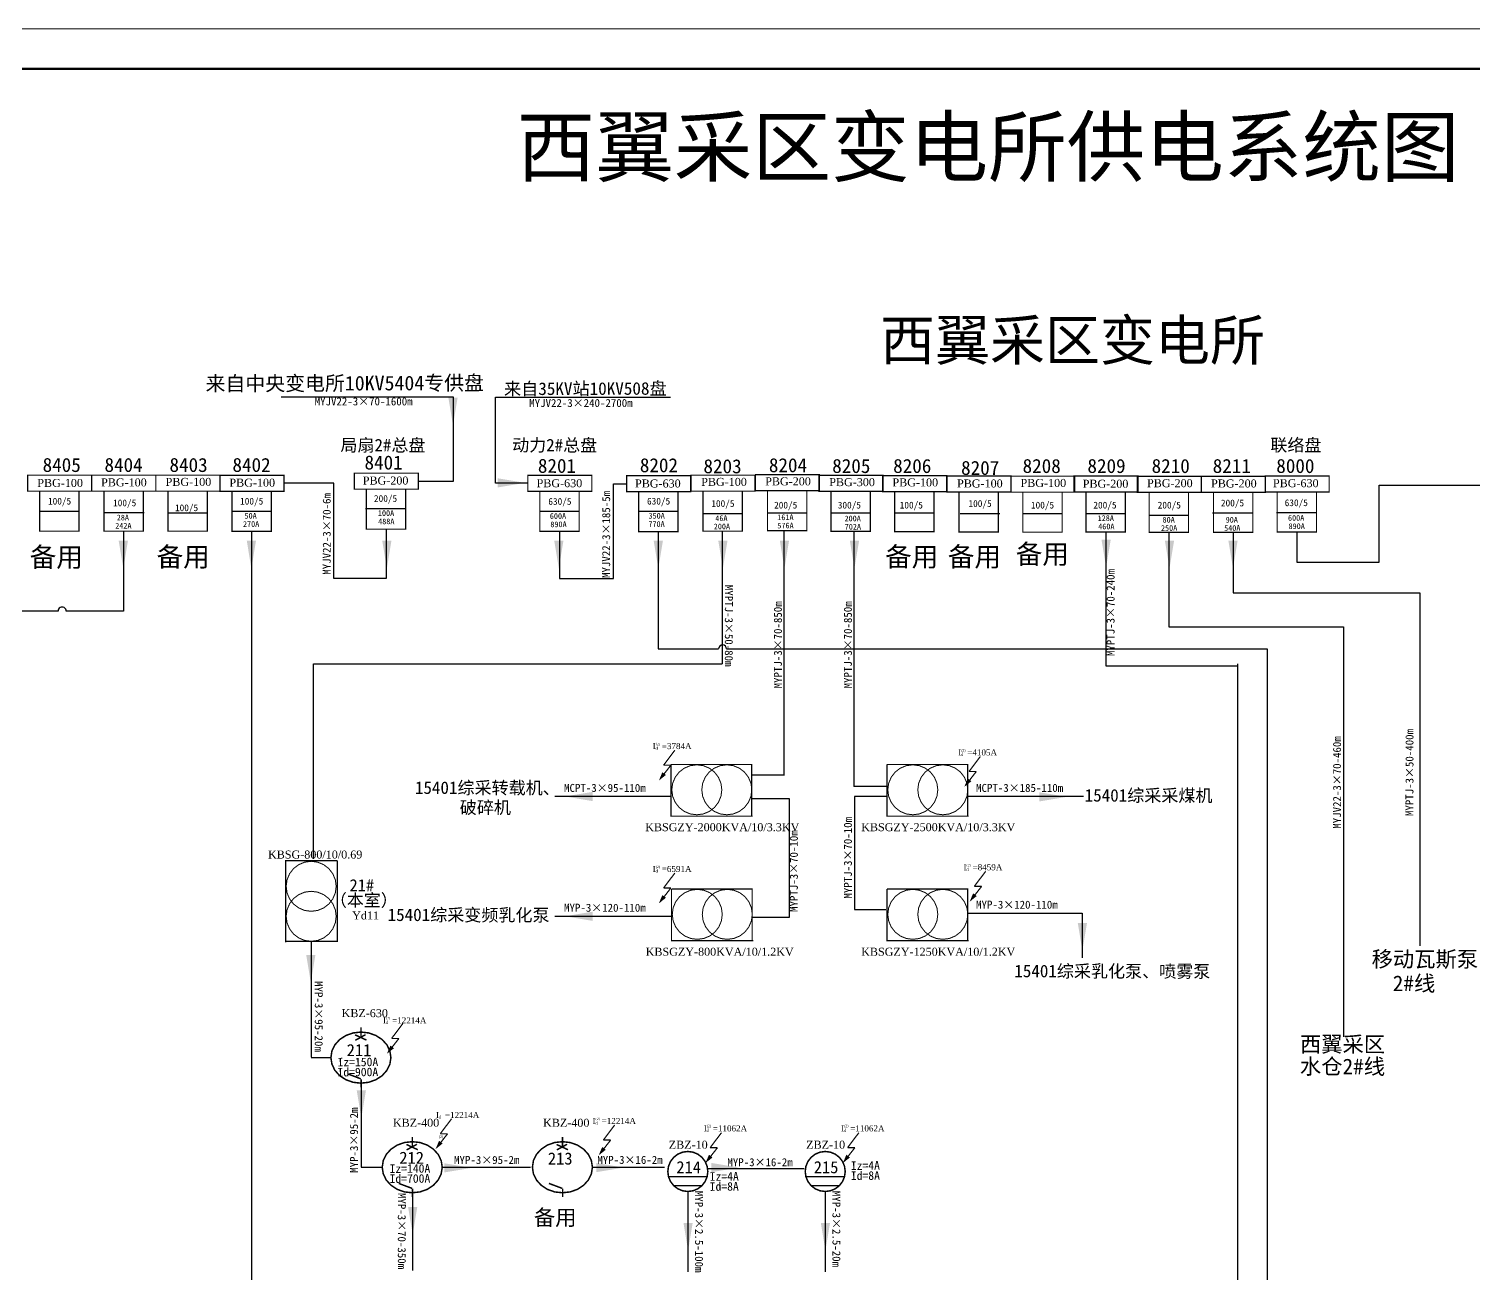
# Model space of a CAD drawing. Header units: millimetres. Extents: x 7398 to 12295, y -1725 to 5722.
# Drawn here: x 9677 to 10585, y 1647 to 2429 of the extents above; entities that cross this region are included whole.
import ezdxf

# ---------------------------------------------------------------- set-up
doc = ezdxf.new("R2010")
doc.units = ezdxf.units.MM
doc.linetypes.add('ACAD_ISO03W100', pattern=[30, 12, -18])
doc.layers.add('机电设备', color=7, linetype='Continuous', lineweight=0)
doc.styles.get("Standard").update_dxf_attribs({"font": 'arial.ttf'})
doc.styles.add('Times New Roman', font='times.ttf')
doc.styles.add('宋体', font='')
doc.styles.get('宋体').set_extended_font_data('宋体')

# ---------------------------------------------------------------- blocks, each defined once
blk = doc.blocks.new('lr_block_509')
at = {"layer": '机电设备', "color": 7, "const_width": 0.0003}
for points in [[(0.78113, 0.44532), (0.79713, 0.44532), (0.79713, 0.44132), (0.78113, 0.44132), (0.78113, 0.44532)], [(0.78414, 0.44132), (0.78414, 0.43132), (0.79396, 0.43132), (0.79396, 0.44132)]]:
    blk.add_lwpolyline(points, dxfattribs=at)
blk = doc.blocks.new('lr_block_507')
at = {"layer": '机电设备', "color": 7, "const_width": 0.0003}
for points in [[(0.74912, 0.44545), (0.76512, 0.44545), (0.76512, 0.44145), (0.74912, 0.44145), (0.74912, 0.44545)], [(0.75212, 0.44145), (0.75212, 0.43145), (0.76195, 0.43145), (0.76195, 0.44145)]]:
    blk.add_lwpolyline(points, dxfattribs=at)
blk = doc.blocks.new('lr_block_505')
at = {"layer": '机电设备', "color": 7, "const_width": 0.0003}
for points in [[(0.7173, 0.44571), (0.7333, 0.44571), (0.7333, 0.44171), (0.7173, 0.44171), (0.7173, 0.44571)], [(0.72031, 0.44171), (0.72031, 0.43171), (0.73013, 0.43171), (0.73013, 0.44171)]]:
    blk.add_lwpolyline(points, dxfattribs=at)
blk = doc.blocks.new('lr_block_503')
at = {"layer": '机电设备', "color": 7, "const_width": 0.0003}
for points in [[(0.56741, 0.44558), (0.58341, 0.44558), (0.58341, 0.44158), (0.56741, 0.44158), (0.56741, 0.44558)], [(0.57042, 0.44158), (0.57042, 0.43158), (0.58025, 0.43158), (0.58025, 0.44158)]]:
    blk.add_lwpolyline(points, dxfattribs=at)
blk = doc.blocks.new('lr_block_439')
at = {"layer": '机电设备', "color": 7, "const_width": 0.0003}
for points in [[(0.61703, 0.44608), (0.63303, 0.44608), (0.63303, 0.44208), (0.61703, 0.44208), (0.61703, 0.44608)], [(0.62004, 0.44208), (0.62004, 0.43208), (0.62986, 0.43208), (0.62986, 0.44208)]]:
    blk.add_lwpolyline(points, dxfattribs=at)
blk = doc.blocks.new('lr_block_357')
at = {"layer": '机电设备', "color": 7, "const_width": 0.0003}
for points in [[(0.84474, 0.44535), (0.86074, 0.44535), (0.86074, 0.44135), (0.84474, 0.44135), (0.84474, 0.44535)], [(0.84774, 0.44135), (0.84774, 0.43135), (0.85757, 0.43135), (0.85757, 0.44135)]]:
    blk.add_lwpolyline(points, dxfattribs=at)
blk = doc.blocks.new('lr_block_355')
at = {"layer": '机电设备', "color": 7, "const_width": 0.0003}
for points in [[(0.8288, 0.44528), (0.8448, 0.44528), (0.8448, 0.44128), (0.8288, 0.44128), (0.8288, 0.44528)], [(0.8318, 0.44128), (0.8318, 0.43128), (0.84163, 0.43128), (0.84163, 0.44128)]]:
    blk.add_lwpolyline(points, dxfattribs=at)
blk = doc.blocks.new('lr_block_353')
at = {"layer": '机电设备', "color": 7, "const_width": 0.0003}
for points in [[(0.81272, 0.44528), (0.82872, 0.44528), (0.82872, 0.44128), (0.81272, 0.44128), (0.81272, 0.44528)], [(0.81573, 0.44128), (0.81573, 0.43128), (0.82556, 0.43128), (0.82556, 0.44128)]]:
    blk.add_lwpolyline(points, dxfattribs=at)
blk = doc.blocks.new('lr_block_351')
at = {"layer": '机电设备', "color": 7, "const_width": 0.0003}
for points in [[(0.79692, 0.44535), (0.81292, 0.44535), (0.81292, 0.44135), (0.79692, 0.44135), (0.79692, 0.44535)], [(0.79992, 0.44135), (0.79992, 0.43135), (0.80975, 0.43135), (0.80975, 0.44135)]]:
    blk.add_lwpolyline(points, dxfattribs=at)
blk = doc.blocks.new('lr_block_349')
at = {"layer": '机电设备', "color": 7, "const_width": 0.0003}
for points in [[(0.7652, 0.44535), (0.7812, 0.44535), (0.7812, 0.44135), (0.7652, 0.44135), (0.7652, 0.44535)], [(0.7682, 0.44135), (0.7682, 0.43135), (0.77803, 0.43135), (0.77803, 0.44135)]]:
    blk.add_lwpolyline(points, dxfattribs=at)
blk = doc.blocks.new('lr_block_347')
at = {"layer": '机电设备', "color": 7, "const_width": 0.0003}
for points in [[(0.73318, 0.44555), (0.74918, 0.44555), (0.74918, 0.44155), (0.73318, 0.44155), (0.73318, 0.44555)], [(0.73619, 0.44155), (0.73619, 0.43155), (0.74602, 0.43155), (0.74602, 0.44155)]]:
    blk.add_lwpolyline(points, dxfattribs=at)
blk = doc.blocks.new('lr_block_345')
at = {"layer": '机电设备', "color": 7, "const_width": 0.0003}
for points in [[(0.70117, 0.44558), (0.71717, 0.44558), (0.71717, 0.44158), (0.70117, 0.44158), (0.70117, 0.44558)], [(0.70417, 0.44158), (0.70417, 0.43158), (0.714, 0.43158), (0.714, 0.44158)]]:
    blk.add_lwpolyline(points, dxfattribs=at)
blk = doc.blocks.new('lr_block_343')
at = {"layer": '机电设备', "color": 7, "const_width": 0.0003}
for points in [[(0.6851, 0.44545), (0.7011, 0.44545), (0.7011, 0.44145), (0.6851, 0.44145), (0.6851, 0.44545)], [(0.6881, 0.44145), (0.6881, 0.43145), (0.69793, 0.43145), (0.69793, 0.44145)]]:
    blk.add_lwpolyline(points, dxfattribs=at)
blk = doc.blocks.new('lr_block_341')
at = {"layer": '机电设备', "color": 7, "const_width": 0.0003}
for points in [[(0.66039, 0.44555), (0.67639, 0.44555), (0.67639, 0.44155), (0.66039, 0.44155), (0.66039, 0.44555)], [(0.6634, 0.44155), (0.6634, 0.43155), (0.67322, 0.43155), (0.67322, 0.44155)]]:
    blk.add_lwpolyline(points, dxfattribs=at)
blk = doc.blocks.new('lr_block_331')
at = {"layer": '机电设备', "color": 7, "const_width": 0.0003}
for points in [[(0.58343, 0.44555), (0.59943, 0.44555), (0.59943, 0.44155), (0.58343, 0.44155), (0.58343, 0.44555)], [(0.58643, 0.44155), (0.58643, 0.43155), (0.59626, 0.43155), (0.59626, 0.44155)]]:
    blk.add_lwpolyline(points, dxfattribs=at)
blk = doc.blocks.new('lr_block_329')
at = {"layer": '机电设备', "color": 7, "const_width": 0.0003}
for points in [[(0.55141, 0.44558), (0.56741, 0.44558), (0.56741, 0.44158), (0.55141, 0.44158), (0.55141, 0.44558)], [(0.55442, 0.44158), (0.55442, 0.43158), (0.56425, 0.43158), (0.56425, 0.44158)]]:
    blk.add_lwpolyline(points, dxfattribs=at)
blk = doc.blocks.new('lr_block_327')
at = {"layer": '机电设备', "color": 7, "const_width": 0.0003}
for points in [[(0.53534, 0.44558), (0.55134, 0.44558), (0.55134, 0.44158), (0.53534, 0.44158), (0.53534, 0.44558)], [(0.53835, 0.44158), (0.53835, 0.43158), (0.54817, 0.43158), (0.54817, 0.44158)]]:
    blk.add_lwpolyline(points, dxfattribs=at)
blk = doc.blocks.new('lr_block_449')
at = {"layer": '机电设备', "color": 7, "const_width": 0.000375}
for points in [[(1.15852, 0.31472), (1.15835, 0.31601), (1.15785, 0.31722), (1.15706, 0.31825), (1.15602, 0.31905), (1.15482, 0.31955), (1.15352, 0.31972), (1.15223, 0.31955), (1.15102, 0.31905), (1.14999, 0.31825), (1.14919, 0.31722), (1.14869, 0.31601), (1.14852, 0.31472), (1.14869, 0.31342), (1.14919, 0.31222), (1.14999, 0.31118), (1.15102, 0.31039), (1.15223, 0.30989), (1.15352, 0.30972), (1.15482, 0.30989), (1.15602, 0.31039), (1.15706, 0.31118), (1.15785, 0.31222), (1.15835, 0.31342), (1.15852, 0.31472)], [(1.14869, 0.31342), (1.15835, 0.31342)], [(1.14999, 0.31118), (1.15706, 0.31118)]]:
    blk.add_lwpolyline(points, dxfattribs=at)
blk = doc.blocks.new('lr_block_447')
at = {"layer": '机电设备', "color": 7, "const_width": 0.000375}
for points in [[(1.13047, 0.31578), (1.13021, 0.31744), (1.12946, 0.31898), (1.12827, 0.3203), (1.12672, 0.32132), (1.12491, 0.32196), (1.12297, 0.32217), (1.12103, 0.32196), (1.11922, 0.32132), (1.11767, 0.3203), (1.11647, 0.31898), (1.11572, 0.31744), (1.11547, 0.31578), (1.11572, 0.31413), (1.11647, 0.31259), (1.11767, 0.31127), (1.11922, 0.31025), (1.12103, 0.30961), (1.12297, 0.3094), (1.12491, 0.30961), (1.12672, 0.31025), (1.12827, 0.31127), (1.12946, 0.31259), (1.13021, 0.31413), (1.13047, 0.31578)], [(1.12152, 0.32147), (1.12436, 0.32016)], [(1.12413, 0.32152), (1.12158, 0.32012)], [(1.123, 0.32336), (1.123, 0.32108)], [(1.11959, 0.31174), (1.12294, 0.31049)], [(1.12305, 0.31039), (1.12305, 0.30836)]]:
    blk.add_lwpolyline(points, dxfattribs=at)
blk = doc.blocks.new('lr_block_445')
at = {"layer": '机电设备', "color": 7, "const_width": 0.000375}
for points in [[(1.09343, 0.31578), (1.09317, 0.31744), (1.09242, 0.31898), (1.09123, 0.3203), (1.08968, 0.32132), (1.08787, 0.32196), (1.08593, 0.32217), (1.08399, 0.32196), (1.08218, 0.32132), (1.08063, 0.3203), (1.07943, 0.31898), (1.07868, 0.31744), (1.07843, 0.31578), (1.07868, 0.31413), (1.07943, 0.31259), (1.08063, 0.31127), (1.08218, 0.31025), (1.08399, 0.30961), (1.08593, 0.3094), (1.08787, 0.30961), (1.08968, 0.31025), (1.09123, 0.31127), (1.09242, 0.31259), (1.09317, 0.31413), (1.09343, 0.31578)], [(1.08448, 0.32147), (1.08732, 0.32016)], [(1.08709, 0.32152), (1.08454, 0.32012)], [(1.08596, 0.32336), (1.08596, 0.32108)], [(1.08255, 0.31174), (1.0859, 0.31049)], [(1.08601, 0.31039), (1.08601, 0.30836)]]:
    blk.add_lwpolyline(points, dxfattribs=at)
blk = doc.blocks.new('lr_block_443')
at = {"layer": '机电设备', "color": 7, "const_width": 0.000375}
for points in [[(1.06856, 0.34912), (1.0683, 0.35077), (1.06755, 0.35232), (1.06636, 0.35364), (1.06481, 0.35465), (1.063, 0.35529), (1.06106, 0.35551), (1.05912, 0.35529), (1.05731, 0.35465), (1.05575, 0.35364), (1.05456, 0.35232), (1.05381, 0.35077), (1.05356, 0.34912), (1.05381, 0.34747), (1.05456, 0.34593), (1.05575, 0.3446), (1.05731, 0.34359), (1.05912, 0.34295), (1.06106, 0.34273), (1.063, 0.34295), (1.06481, 0.34359), (1.06636, 0.3446), (1.06755, 0.34593), (1.0683, 0.34747), (1.06856, 0.34912)], [(1.05961, 0.35481), (1.06245, 0.3535)], [(1.06222, 0.35486), (1.05966, 0.35345)], [(1.06108, 0.35669), (1.06108, 0.35442)], [(1.05768, 0.34508), (1.06103, 0.34382)], [(1.06114, 0.34373), (1.06114, 0.34169)]]:
    blk.add_lwpolyline(points, dxfattribs=at)
blk = doc.blocks.new('lr_block_441')
at = {"layer": '机电设备', "color": 7, "const_width": 0.00025}
for points in [[(1.02709, 0.3757), (1.02688, 0.37732), (1.02625, 0.37882), (1.02526, 0.38012), (1.02397, 0.38111), (1.02246, 0.38174), (1.02084, 0.38195), (1.01922, 0.38174), (1.01772, 0.38111), (1.01642, 0.38012), (1.01543, 0.37882), (1.0148, 0.37732), (1.01459, 0.3757), (1.0148, 0.37408), (1.01543, 0.37257), (1.01642, 0.37128), (1.01772, 0.37029), (1.01922, 0.36966), (1.02084, 0.36945), (1.02246, 0.36966), (1.02397, 0.37029), (1.02526, 0.37128), (1.02625, 0.37257), (1.02688, 0.37408), (1.02709, 0.3757)], [(1.02709, 0.3682), (1.02688, 0.36982), (1.02625, 0.37132), (1.02526, 0.37262), (1.02397, 0.37361), (1.02246, 0.37424), (1.02084, 0.37445), (1.01922, 0.37424), (1.01772, 0.37361), (1.01642, 0.37262), (1.01543, 0.37132), (1.0148, 0.36982), (1.01459, 0.3682), (1.0148, 0.36658), (1.01543, 0.36507), (1.01642, 0.36378), (1.01772, 0.36279), (1.01922, 0.36216), (1.02084, 0.36195), (1.02246, 0.36216), (1.02397, 0.36279), (1.02526, 0.36378), (1.02625, 0.36507), (1.02688, 0.36658), (1.02709, 0.3682)]]:
    blk.add_lwpolyline(points, dxfattribs=at)
blk = doc.blocks.new('lr_block_591')
at = {"layer": '机电设备', "true_color": 0xff0000}
blk.add_hatch(color=1, dxfattribs=at).paths.add_polyline_path([(1.07042, 0.35872), (1.07131, 0.35804), (1.06955, 0.35665)], flags=17)
at = {"layer": '机电设备', "color": 1, "true_color": 0xff0000, "const_width": 0.0003}
for points in [[(1.07355, 0.36423), (1.07072, 0.36048)], [(1.07255, 0.36048), (1.06982, 0.35699)], [(1.07072, 0.36048), (1.07255, 0.36048)]]:
    blk.add_lwpolyline(points, dxfattribs=at)
blk = doc.blocks.new('lr_block_587')
at = {"layer": '机电设备', "true_color": 0xff0000}
blk.add_hatch(color=1, dxfattribs=at).paths.add_polyline_path([(1.13207, 0.32115), (1.13296, 0.32047), (1.1312, 0.31908)], flags=17)
at = {"layer": '机电设备', "color": 1, "true_color": 0xff0000, "const_width": 0.0003}
for points in [[(1.1352, 0.32666), (1.13237, 0.32291)], [(1.1342, 0.32291), (1.13147, 0.31942)], [(1.13237, 0.32291), (1.1342, 0.32291)]]:
    blk.add_lwpolyline(points, dxfattribs=at)
blk = doc.blocks.new('lr_block_585')
at = {"layer": '机电设备', "true_color": 0xff0000}
blk.add_hatch(color=1, dxfattribs=at).paths.add_polyline_path([(1.1594, 0.32), (1.16029, 0.31932), (1.15852, 0.31793)], flags=17)
at = {"layer": '机电设备', "color": 1, "true_color": 0xff0000, "const_width": 0.0003}
for points in [[(1.16252, 0.32551), (1.15969, 0.32176)], [(1.16152, 0.32176), (1.15879, 0.31828)], [(1.15969, 0.32176), (1.16152, 0.32176)]]:
    blk.add_lwpolyline(points, dxfattribs=at)
blk = doc.blocks.new('lr_block_405')
at = {"layer": '机电设备', "color": 7, "const_width": 0.00025}
for points in [[(0.59083, 0.05987), (0.59061, 0.06149), (0.58999, 0.06299), (0.589, 0.06429), (0.5877, 0.06528), (0.58619, 0.06591), (0.58458, 0.06612), (0.58296, 0.06591), (0.58145, 0.06528), (0.58016, 0.06429), (0.57916, 0.06299), (0.57854, 0.06149), (0.57833, 0.05987), (0.57854, 0.05825), (0.57916, 0.05674), (0.58016, 0.05545), (0.58145, 0.05446), (0.58296, 0.05383), (0.58458, 0.05362), (0.58619, 0.05383), (0.5877, 0.05446), (0.589, 0.05545), (0.58999, 0.05674), (0.59061, 0.05825), (0.59083, 0.05987)], [(0.59083, 0.05237), (0.59061, 0.05399), (0.58999, 0.05549), (0.589, 0.05679), (0.5877, 0.05778), (0.58619, 0.05841), (0.58458, 0.05862), (0.58296, 0.05841), (0.58145, 0.05778), (0.58016, 0.05679), (0.57916, 0.05549), (0.57854, 0.05399), (0.57833, 0.05237), (0.57854, 0.05075), (0.57916, 0.04924), (0.58016, 0.04795), (0.58145, 0.04696), (0.58296, 0.04633), (0.58458, 0.04612), (0.58619, 0.04633), (0.5877, 0.04696), (0.589, 0.04795), (0.58999, 0.04924), (0.59061, 0.05075), (0.59083, 0.05237)]]:
    blk.add_lwpolyline(points, dxfattribs=at)

msp = doc.modelspace()

# ---------------------------------------------------------------- hatches: boundary and pattern name
for points in [[(9943.72, 2179.43), (9940.83, 2196.8), (9946.62, 2196.8)], [(9989.12, 2143.3), (9971.76, 2140.41), (9971.76, 2146.2)], [(9736.52, 2089.53), (9733.62, 2106.89), (9739.41, 2106.89)], [(9817, 2089.53), (9814.11, 2106.89), (9819.9, 2106.89)], [(9902.15, 2089.53), (9899.25, 2106.89), (9905.04, 2106.89)], [(10010.24, 2089.53), (10007.35, 2106.89), (10013.13, 2106.89)], [(10072.77, 2089.53), (10069.87, 2106.89), (10075.66, 2106.89)], [(10113.34, 2089.53), (10110.45, 2106.89), (10116.24, 2106.89)], [(10152.05, 2089.53), (10149.15, 2106.89), (10154.94, 2106.89)], [(10196.04, 2089.53), (10193.15, 2106.89), (10198.94, 2106.89)], [(10354.21, 2090.29), (10351.31, 2107.65), (10357.1, 2107.65)], [(10394.05, 2089.53), (10391.16, 2106.89), (10396.94, 2106.89)], [(10433.96, 2089.53), (10431.07, 2106.89), (10436.86, 2106.89)], [(10014.12, 1946.17), (10031.48, 1949.06), (10031.48, 1943.27)], [(10329.53, 1945.92), (10312.16, 1943.02), (10312.16, 1948.81)], [(10014.12, 1870.85), (10031.48, 1873.75), (10031.48, 1867.96)], [(10339.31, 1849.25), (10336.41, 1866.62), (10342.2, 1866.62)], [(9854.36, 1829.18), (9851.46, 1846.55), (9857.25, 1846.55)], [(9886.11, 1744.12), (9883.21, 1761.49), (9889, 1761.49)], [(9955.58, 1712.73), (9938.21, 1709.83), (9938.21, 1715.62)], [(10051.14, 1712.89), (10033.78, 1710), (10033.78, 1715.79)], [(10123.48, 1712.89), (10106.12, 1710), (10106.12, 1715.79)], [(9918.41, 1670.84), (9915.51, 1688.21), (9921.3, 1688.21)], [(10091.49, 1660.74), (10088.59, 1678.11), (10094.38, 1678.11)], [(10177.8, 1660.74), (10174.9, 1678.11), (10180.69, 1678.11)]]:
    msp.add_hatch(color=256).paths.add_polyline_path(points, flags=17)

# ---------------------------------------------------------------- linework, layer by layer
at = {"linetype": 'Continuous', "lineweight": 20}
msp.add_line((9073.34, 2428.67), (11487.58, 2428.67), dxfattribs=at)
at = {"linetype": 'Continuous', "lineweight": 70}
msp.add_line((9136.19, 2403.53), (11462.44, 2403.53), dxfattribs=at)
for p, q in [((9683.95, 2125.58), (9708.79, 2125.58)), ((9724.85, 2124.58), (9749.7, 2124.58)), ((9764.52, 2124.41), (9789.37, 2124.41)), ((9804.68, 2125.58), (9829.52, 2125.58)), ((9888.82, 2127.24), (9913.67, 2127.24)), ((9998.41, 2125.41), (10023.26, 2125.41)), ((10060.44, 2125.58), (10085.28, 2125.58)), ((10100.85, 2124.08), (10125.69, 2124.08)), ((10141.09, 2124.41), (10165.94, 2124.41)), ((10181.31, 2124.41), (10206.16, 2124.41)), ((10221.24, 2124.41), (10246.08, 2124.41)), ((10262.49, 2124.08), (10287.33, 2124.08)), ((10301.77, 2124.08), (10326.61, 2124.08)), ((10341.94, 2124.08), (10365.7, 2124.08)), ((10421.13, 2124.41), (10445.98, 2124.41)), ((10461.21, 2124.58), (10486.06, 2124.58)), ((10381.39, 2123.08), (10406.24, 2123.08)), ((9817.14, 2109.31), (9817.14, 2054.07)), ((10112.99, 2112.84), (10112.99, 2029.56)), ((10354.07, 2112.54), (10354.07, 2028.36)), ((10436.8, 2029.56), (10436.8, 1585.03)), ((10103.9, 1712.41), (10164.44, 1712.41)), ((9918.33, 1697.83), (9918.33, 1648.25)), ((10091.31, 1697.87), (10091.31, 1647.27)), ((10177.67, 1697.87), (10177.67, 1647.27))]:
    msp.add_line(p, q)
at = {"linetype": 'Continuous'}
for p, q in [((9736.68, 2112.95), (9736.68, 2109.43)), ((9736.68, 2109.43), (9736.68, 2062.6)), ((9817.17, 2112.86), (9817.17, 2109.34)), ((10072.77, 2112.61), (10072.77, 2109.09)), ((10072.77, 2109.09), (10072.77, 2038.89)), ((10393.63, 2112.2), (10393.63, 2108.68)), ((10393.63, 2108.68), (10393.63, 2052.75)), ((10434.04, 2112.2), (10434.04, 2108.68)), ((10434.04, 2108.68), (10434.04, 2074.2)), ((10434.04, 2074.2), (10551.37, 2074.2)), ((10551.37, 2074.2), (10551.37, 1852.37)), ((9695.58, 2062.6), (9652.15, 2062.6)), ((9736.68, 2062.6), (9700.6, 2062.6)), ((9817.06, 2054.3), (9817.06, 1370.62)), ((10393.63, 2052.75), (10503.49, 2052.75)), ((10503.49, 2052.75), (10503.49, 1795.06)), ((10072.77, 2038.89), (10110.66, 2038.89)), ((10115.69, 2038.89), (10271.64, 2038.89)), ((10271.64, 2038.89), (10455.37, 2038.89)), ((10455.37, 2038.89), (10455.37, 1427.63)), ((9856.12, 1925.45), (9856.12, 2029.56)), ((9856.12, 2029.56), (10112.99, 2029.56)), ((10151.97, 1959.58), (10132.05, 1959.58)), ((10216.04, 1952.48), (10195.65, 1952.48)), ((10007.8, 1946.29), (10081.05, 1946.29)), ((10132.01, 1944.88), (10155.1, 1944.88)), ((10155.1, 1944.88), (10155.1, 1870.07)), ((10216.16, 1946.2), (10196, 1946.2)), ((10196, 1946.2), (10196, 1875.08)), ((10266.75, 1946.29), (10340, 1946.29)), ((10007.8, 1870.98), (10081.05, 1870.98)), ((10155.1, 1870.07), (10132.19, 1870.07)), ((10196, 1875.08), (10215.83, 1875.08)), ((10266.93, 1872.89), (10339.08, 1872.89)), ((10339.08, 1872.89), (10339.08, 1844.67)), ((9854.55, 1855.23), (9854.55, 1782.31)), ((10551.37, 1852.37), (10551.37, 1852.37)), ((9854.55, 1782.02), (9867.13, 1782.02)), ((9863.19, 1782.02), (9866.99, 1782.02)), ((9886.06, 1766.22), (9886.06, 1713.11)), ((9886.06, 1713.11), (9895.44, 1713.11)), ((9895.44, 1713.11), (9899.24, 1713.11))]:
    msp.add_line(p, q, dxfattribs=at)
at = {"color": 7}
for p, q in [((10151.71, 2112.7), (10151.71, 1959.82)), ((10195.71, 2112.7), (10195.71, 1952.48))]:
    msp.add_line(p, q, dxfattribs=at)
at = {"lineweight": -3}
for p, q in [((10354.07, 2028.36), (10436.8, 2028.36)), ((9856.12, 1906.88), (9856.12, 1925.45))]:
    msp.add_line(p, q, dxfattribs=at)
at = {"linetype": 'Continuous', "flags": 128}
for points in [[(9921.96, 2144.36), (9925.48, 2144.36), (9944.09, 2144.36), (9944.09, 2197.18), (9835.67, 2197.18), (9835.67, 2197.18)], [(9990.75, 2143.03), (9987.23, 2143.03), (9970.37, 2143.03), (9970.37, 2197.18), (10080.45, 2197.18), (10080.45, 2197.18)], [(9901.65, 2114.19), (9901.65, 2110.67), (9901.65, 2083.27), (9868.93, 2083.27), (9868.93, 2143.03), (9841.01, 2143.03), (9837.49, 2143.03)], [(10010.65, 2112.86), (10010.65, 2109.34), (10010.65, 2083.1), (10044.53, 2083.1), (10044.53, 2142.78), (10049.34, 2142.78), (10052.86, 2142.78)], [(10474.12, 2112.36), (10474.12, 2108.84), (10474.12, 2093.41), (10525.79, 2093.41), (10525.79, 2141.87), (10539.99, 2141.87), (10764.96, 2141.87)], [(9936.95, 1713.11), (9940.7, 1713.11), (9988.57, 1713.11), (9992.36, 1713.11)], [(10031.35, 1713.11), (10035.1, 1713.11), (10035.1, 1713.15), (10074.22, 1713.15), (10076.59, 1713.15)]]:
    msp.add_lwpolyline(points, dxfattribs=at)
at = {"linetype": 'Continuous'}
for centre, radius, start, end in [((9698.08, 2062.68), 2.53, 357.77403, 182.022), ((10113.18, 2038.89), 2.51, 0, 180)]:
    msp.add_arc(centre, radius, start, end, dxfattribs=at)
at = {"layer": '机电设备', "color": 7, "const_width": 0.754}
for points in [[(10080.77, 1966.3), (10131.87, 1966.3)], [(10080.77, 1933.46), (10080.77, 1966.3)], [(10131.48, 1933.58), (10131.48, 1966.12)], [(10216.51, 1966.3), (10267.61, 1966.3)], [(10216.51, 1933.46), (10216.51, 1966.3)], [(10267.22, 1933.58), (10267.22, 1966.12)], [(10080.77, 1933.79), (10132.16, 1933.79)], [(10216.51, 1933.79), (10267.91, 1933.79)], [(9838.18, 1905.82), (9871.03, 1905.82)], [(9838.51, 1905.82), (9838.51, 1854.43)], [(9871.03, 1905.82), (9871.03, 1854.72)], [(10081.06, 1888.01), (10132.16, 1888.01)], [(10081.06, 1855.16), (10081.06, 1888.01)], [(10131.77, 1855.29), (10131.77, 1887.82)], [(10216.51, 1888.01), (10267.61, 1888.01)], [(10216.51, 1855.16), (10216.51, 1888.01)], [(10267.22, 1855.29), (10267.22, 1887.82)], [(9838.49, 1855.11), (9871.03, 1855.11)], [(10081.06, 1855.49), (10132.45, 1855.49)], [(10216.51, 1855.49), (10267.91, 1855.49)]]:
    msp.add_lwpolyline(points, dxfattribs=at)

# ---------------------------------------------------------------- block references
at = {"layer": '机电设备', "color": 7, "xscale": 2514.077429430967, "yscale": 2514.077429430414, "zscale": 2514.077429430664}
for name, p in [('lr_block_327', (8330.47, 1027.92)), ('lr_block_329', (8330.47, 1027.92)), ('lr_block_503', (8330.47, 1027.92)), ('lr_block_331', (8330.47, 1027.92)), ('lr_block_439', (8330.47, 1027.92)), ('lr_block_341', (8330.47, 1027.92)), ('lr_block_343', (8330.47, 1027.92)), ('lr_block_345', (8330.47, 1027.92)), ('lr_block_505', (8330.47, 1027.92)), ('lr_block_347', (8330.47, 1027.92)), ('lr_block_507', (8330.47, 1027.92)), ('lr_block_349', (8330.47, 1027.92)), ('lr_block_509', (8330.47, 1027.92)), ('lr_block_351', (8330.47, 1027.92)), ('lr_block_353', (8330.47, 1027.92)), ('lr_block_355', (8330.47, 1027.92)), ('lr_block_357', (8330.47, 1027.92)), ('lr_block_441', (7288.12, 945.16)), ('lr_block_443', (7218.26, 904.3)), ('lr_block_445', (7187.99, 919.21)), ('lr_block_447', (7189.26, 919.21)), ('lr_block_449', (7191.27, 919.21)), ('lr_block_449', (7277.63, 919.21))]:
    msp.add_blockref(name, p, dxfattribs=at)
at = {"layer": '机电设备', "color": 1, "true_color": 0xff0000, "xscale": 2514.077429430967, "yscale": 2514.077429430414, "zscale": 2514.077429430664}
for name, p in [('lr_block_587', (7229.19, 1153.99)), ('lr_block_587', (7421.18, 1150.05)), ('lr_block_587', (7229.19, 1076.79)), ('lr_block_587', (7424.52, 1077.86)), ('lr_block_591', (7213.26, 887.78)), ('lr_block_587', (7088.85, 922.32)), ('lr_block_587', (7191.37, 918.4)), ('lr_block_585', (7189.79, 916.46)), ('lr_block_585', (7276.15, 916.46))]:
    msp.add_blockref(name, p, dxfattribs=at)
at = {"layer": '机电设备', "color": 7, "xscale": 2514.077429430414, "yscale": 2514.077429430414, "zscale": 2514.077429430664, "rotation": 90}
for p in [(10247.48, 480.69), (10383.23, 480.69), (10247.77, 402.4), (10383.23, 402.4)]:
    msp.add_blockref('lr_block_405', p, dxfattribs=at)

# ---------------------------------------------------------------- texts
at = {"style": '宋体'}
for s, height, rotation, p in [('来自中央变电所10KV5404专供盘', 9.1705, 0.15078, (9788.2, 2201.14)), ('来自35KV站10KV508盘', 7.8999, 0.15078, (9975.78, 2198.47)), ('局扇2#总盘', 7.838, 359.86718, (9872.98, 2163.18)), ('动力2#总盘', 7.838, 359.86718, (9980.91, 2163.18)), ('联络盘', 7.838, 359.86718, (10457.45, 2163.18)), ('100/5', 4.28, 0.0648, (9689.19, 2129.66)), ('100/5', 4.28, 0.0648, (9730.09, 2128.58)), ('100/5', 4.28, 0.0648, (9809.92, 2129.66)), ('200/5', 4.28, 0.0648, (9894.06, 2131.32)), ('630/5', 4.28, 0.0648, (10003.65, 2129.49)), ('630/5', 4.28, 0.0648, (10065.68, 2129.66)), ('200/5', 4.28, 0.0648, (10426.37, 2128.5)), ('630/5', 4.28, 0.0648, (10466.45, 2128.66)), ('100/5', 4.28, 0.0648, (9768.99, 2125.5)), (' 50A', 3.577, 0.48929, (9810.16, 2120.77)), (' 100A', 3.577, 0.48929, (9893.99, 2122.43)), (' 600A', 3.577, 0.48929, (10002.05, 2120.6)), (' 350A', 3.577, 0.48929, (10064.07, 2120.77)), ('100/5', 4.28, 0.0648, (10106.09, 2128.16)), ('200/5', 4.28, 0.0648, (10145.54, 2127.17)), ('300/5', 4.28, 0.0648, (10185.58, 2127.17)), ('100/5', 4.28, 0.0648, (10224.49, 2127.17)), ('100/5', 4.28, 0.0648, (10267.73, 2128.16)), ('100/5', 4.28, 0.0648, (10306.97, 2127.17)), ('200/5', 4.28, 0.0648, (10346.21, 2127.17)), ('200/5', 4.28, 0.0648, (10386.63, 2127.17)), (' 242A', 3.577, 0.48929, (9728.9, 2114.47)), (' 28A', 3.577, 0.48929, (9729.87, 2119.68)), (' 270A', 3.577, 0.48929, (9809.19, 2115.55)), (' 488A', 3.577, 0.48929, (9894.14, 2117.22)), (' 890A', 3.577, 0.48929, (10002.38, 2115.39)), (' 770A', 3.577, 0.48929, (10064.01, 2115.55)), (' 200A', 3.577, 0.48929, (10105.08, 2114.06)), (' 46A', 3.577, 0.48929, (10106.05, 2119.27)), (' 576A', 3.577, 0.48929, (10145.05, 2114.63)), (' 161A', 3.577, 0.48929, (10144.99, 2119.85)), (' 200A', 3.577, 0.48929, (10187.27, 2119.09)), (' 702A', 3.577, 0.48929, (10187.39, 2113.87)), (' 128A', 3.577, 0.48929, (10346.35, 2119.27)), (' 460A', 3.577, 0.48929, (10346.71, 2114.06)), (' 250A', 3.577, 0.48929, (10386.16, 2113.06)), (' 80A', 3.577, 0.48929, (10387.14, 2118.27)), (' 540A', 3.577, 0.48929, (10425.84, 2113.06)), (' 90A', 3.577, 0.48929, (10426.81, 2118.27)), (' 600A', 3.577, 0.48929, (10465.99, 2119.43)), (' 890A', 3.577, 0.48929, (10466.33, 2114.22)), ('备用', 12.246, 359.86718, (10297.42, 2092.48)), ('备用', 12.246, 359.86718, (9677.68, 2090.59)), ('备用', 12.246, 359.86718, (9757.45, 2090.73)), ('备用', 12.246, 359.86718, (10215.29, 2090.81)), ('备用', 12.246, 359.86718, (10254.75, 2090.81)), ('15401综采转载机、', 7.8587, 359.86718, (9919.78, 1947.8)), ('15401综采采煤机', 7.859, 359.86718, (10340.74, 1942.99)), ('破碎机', 7.859, 359.86718, (9947.97, 1935.35)), ('21#', 7.603, 359.86718, (9878.66, 1886.57)), ('（本室）', 7.803, 359.86718, (9866.38, 1877.12)), ('15401综采变频乳化泵', 7.8587, 359.86718, (9902.64, 1867.89)), ('移动瓦斯泵', 9.823, 359.86718, (10521.04, 1839.11)), ('15401综采乳化泵、喷雾泵', 7.8587, 359.86718, (10296.51, 1832.55)), ('2#线', 9.823, 359.86718, (10534.34, 1823.81)), ('211', 7.603, 359.86718, (9876.9, 1782.95)), ('西翼采区', 9.823, 359.86718, (10475.99, 1785.6)), (' Iz=150A', 5.378, 0.48929, (9867.48, 1776.45)), ('水仓2#线', 9.823, 359.86718, (10475.99, 1771.63)), (' Id=900A', 5.378, 0.48929, (9867.48, 1770.13)), ('212', 7.603, 359.86718, (9909.97, 1715.3)), ('213', 7.603, 359.86718, (10003.34, 1714.8)), ('214', 7.603, 359.86718, (10084.09, 1709.35)), ('215', 7.603, 359.86718, (10170.45, 1709.35)), (' Iz=4A', 5.378, 0.48929, (10190.11, 1711.38)), (' Iz=140A', 5.378, 0.48929, (9900.2, 1709.49)), (' Id=700A', 5.378, 0.48929, (9900.2, 1703.17)), (' Iz=4A', 5.378, 0.48929, (10101.41, 1704.55)), (' Id=8A', 5.378, 0.48929, (10190.11, 1705.06)), (' Id=8A', 5.378, 0.48929, (10101.41, 1698.23)), ('备用', 9.823, 359.86718, (9994.54, 1676.65))]:
    msp.add_text(s, height=height, rotation=rotation, dxfattribs=at).set_placement(p)
at = {"color": 7}
for s, height, style, p in [('MYJV22-3×70-1600m', 5.0282, '宋体', (9856.78, 2192)), ('MYJV22-3×240-2700m', 5.0282, '宋体', (9991.63, 2191)), ('PBG-100', 5.028, 'Times New Roman', (9682.47, 2140.74)), ('PBG-100', 5.028, 'Times New Roman', (9722.55, 2141.08)), ('PBG-100', 5.028, 'Times New Roman', (9763.11, 2141.41)), ('PBG-100', 5.028, 'Times New Roman', (9803.2, 2140.91)), ('PBG-200', 5.028, 'Times New Roman', (9887.02, 2142.24)), ('PBG-630', 5.028, 'Times New Roman', (9996.27, 2140.58)), ('PBG-630', 5.028, 'Times New Roman', (10058.14, 2140.41)), ('PBG-100', 5.028, 'Times New Roman', (10099.71, 2141.41)), ('PBG-200', 5.028, 'Times New Roman', (10139.93, 2141.74)), ('PBG-300', 5.028, 'Times New Roman', (10180.2, 2141.24)), ('PBG-100', 5.028, 'Times New Roman', (10219.92, 2141.08)), ('PBG-100', 5.028, 'Times New Roman', (10260.52, 2140.41)), ('PBG-100', 5.028, 'Times New Roman', (10300.41, 2140.74)), ('PBG-200', 5.028, 'Times New Roman', (10339.51, 2140.24)), ('PBG-200', 5.028, 'Times New Roman', (10379.92, 2140.58)), ('PBG-200', 5.028, 'Times New Roman', (10420.16, 2140.41)), ('PBG-630', 5.028, 'Times New Roman', (10459.07, 2140.58)), ('(2)', 1.508, 'Times New Roman', (10071.15, 1978.36)), ('(2)', 1.508, 'Times New Roman', (10263.15, 1974.42)), ('MCPT-3×95-110m', 5.0282, '宋体', (10013.54, 1949.04)), ('MCPT-3×185-110m', 5.0282, '宋体', (10272.49, 1949.04)), ('KBSGZY-2000KVA/10/3.3KV', 5.0282, 'Times New Roman', (10064.54, 1924.35)), ('KBSGZY-2500KVA/10/3.3KV', 5.0282, 'Times New Roman', (10200.28, 1924.35)), ('KBSG-800/10/0.69', 5.0282, 'Times New Roman', (9827.46, 1907.15)), ('(2)', 1.508, 'Times New Roman', (10071.15, 1901.16)), ('(2)', 1.508, 'Times New Roman', (10266.49, 1902.23)), ('MYP-3×120-110m', 5.0282, '宋体', (10272.49, 1875.64)), ('Yd11', 5.028, 'Times New Roman', (9880.36, 1868.86)), ('MYP-3×120-110m', 5.0282, '宋体', (10013.54, 1873.72)), ('KBSGZY-800KVA/10/1.2KV', 5.0282, 'Times New Roman', (10064.83, 1846.06)), ('KBSGZY-1250KVA/10/1.2KV', 5.0282, 'Times New Roman', (10200.28, 1846.06)), ('KBZ-630', 5.028, 'Times New Roman', (9873.72, 1807.45)), ('(2)', 1.508, 'Times New Roman', (9901.64, 1805.98)), ('KBZ-400', 5.028, 'Times New Roman', (9905.97, 1738.55)), ('KBZ-400', 5.028, 'Times New Roman', (10000.37, 1738.55)), ('(2)', 1.508, 'Times New Roman', (10033.34, 1742.77)), ('(2)', 1.508, 'Times New Roman', (10103.23, 1738.27)), ('(2)', 1.508, 'Times New Roman', (10189.59, 1738.27)), ('(2)', 1.508, 'Times New Roman', (9934.89, 1731.56)), ('ZBZ-10', 5.028, 'Times New Roman', (10079.35, 1724.76)), ('ZBZ-10', 5.028, 'Times New Roman', (10165.71, 1724.76)), ('MYP-3×95-2m', 5.0282, '宋体', (9944.4, 1715.17)), ('MYP-3×16-2m', 5.0282, '宋体', (10034.43, 1715.21)), ('MYP-3×16-2m', 5.0282, '宋体', (10116.17, 1713.74))]:
    msp.add_text(s, height=height, dxfattribs=dict(at, style=style)).set_placement(p)
at = {"color": 7, "style": '宋体'}
for s, height, rotation, p in [('8401', 8.817, 359.86718, (9888.11, 2151.72)), ('8405', 8.817, 359.86718, (9685.79, 2150.2)), ('8404', 8.817, 359.86718, (9724.67, 2150.2)), ('8403', 8.817, 359.86718, (9765.52, 2150.2)), ('8402', 8.817, 359.86718, (9805.1, 2150.2)), ('8201', 8.817, 359.86718, (9997.06, 2149.63)), ('8202', 8.817, 359.86718, (10061.15, 2150.01)), ('8203', 8.817, 359.86718, (10101.12, 2149.37)), ('8204', 8.817, 359.86718, (10142.26, 2150.02)), ('8205', 8.817, 359.86718, (10182.06, 2149.55)), ('8206', 8.817, 359.86718, (10220.36, 2149.55)), ('8207', 8.817, 359.86718, (10263.05, 2148.32)), ('8208', 8.817, 359.86718, (10301.71, 2149.55)), ('8209', 8.817, 359.86718, (10342.46, 2149.55)), ('8210', 8.817, 359.86718, (10382.81, 2149.55)), ('8211', 8.817, 359.86718, (10421.19, 2149.55)), ('8000', 8.817, 359.86718, (10461.15, 2149.55)), ('MYJV22-3×70-6m', 5.0282, 90, (9866.87, 2085.56)), ('MYJV22-3×185-5m', 5.0282, 90, (10042.48, 2083.52)), ('MYPTJ-3×70-240m', 5.0282, 90, (10359.52, 2034.42)), ('MYPTJ-3×50-80m', 5.0282, 270, (10114.61, 2079.17)), ('  MYPTJ-3×70-850m', 5.0282, 90, (10150.42, 2007.27)), ('  MYPTJ-3×70-850m', 5.0282, 90, (10194.41, 2007.27)), ('MYPTJ-3×50-400m', 5.0282, 90, (10547.38, 1933.86)), ('MYJV22-3×70-460m', 5.0282, 90, (10501.84, 1925.89)), ('  MYPTJ-3×70-10m', 5.0282, 90, (10160.44, 1866.75)), ('  MYPTJ-3×70-10m', 5.0282, 90, (10194.41, 1875.14)), ('MYP-3×95-20m', 5.0282, 270, (9856.87, 1830.09)), ('MYP-3×95-2m', 5.0282, 90, (9884, 1709.6)), ('MYP-3×2.5-100m', 5.0282, 270, (10095.87, 1698.24)), ('MYP-3×2.5-20m', 5.0282, 270, (10182.23, 1698.24)), ('MYP-3×70-350m', 5.0282, 270, (9909.06, 1696.94))]:
    msp.add_text(s, height=height, rotation=rotation, dxfattribs=at).set_placement(p)
at = {"color": 7, "linetype": 'ACAD_ISO03W100', "style": 'Times New Roman'}
for s, height, p in [('I', 3.77, (10069.26, 1975.94)), ('=3784A', 3.771, (10074.95, 1975.94)), ('d', 1.89, (10071.02, 1975.54)), ('I', 3.77, (10261.25, 1972)), ('d', 1.89, (10263.02, 1971.6)), ('=4105A', 3.771, (10266.95, 1972)), ('I', 3.77, (10069.26, 1898.74)), ('d', 1.89, (10071.02, 1898.34)), ('=6591A', 3.771, (10074.95, 1898.74)), ('I', 3.77, (10264.59, 1899.81)), ('d', 1.89, (10266.36, 1899.41)), ('=8459A', 3.771, (10270.29, 1899.81)), ('I', 3.77, (9899.74, 1803.56)), ('=12214A', 3.771, (9905.44, 1803.56)), ('d', 1.89, (9901.5, 1803.16)), ('I', 3.77, (9933, 1744.04)), ('d', 1.89, (9934.76, 1743.64)), ('=12214A', 3.771, (9938.69, 1744.04)), ('I', 3.77, (10031.44, 1740.35)), ('=12214A', 3.771, (10037.14, 1740.35)), ('d', 1.89, (10033.2, 1739.95)), ('I', 3.77, (10101.33, 1735.67)), ('d', 1.89, (10103.09, 1735.27)), ('=11062A', 3.771, (10107.03, 1735.67)), ('I', 3.77, (10187.69, 1735.67)), ('d', 1.89, (10189.45, 1735.27)), ('=11062A', 3.771, (10193.38, 1735.67))]:
    msp.add_text(s, height=height, dxfattribs=at).set_placement(p)
at = {"attachment_point": 1}
for s, insert, char_height, width in [('{\\fSTSong|b0|i0|c134|p2;西翼采区变电所供电系统图}', (9983.74, 2372.61), 36.2027, 1436.3693), ('{\\fSTSong|b0|i0|c134|p2; 西翼采区变电所 }', (10194.83, 2245.69), 25.3419, 1005.4585)]:
    msp.add_mtext(s, dxfattribs=dict(at, insert=insert, char_height=char_height, width=width))

doc.saveas('drawing.dxf')
